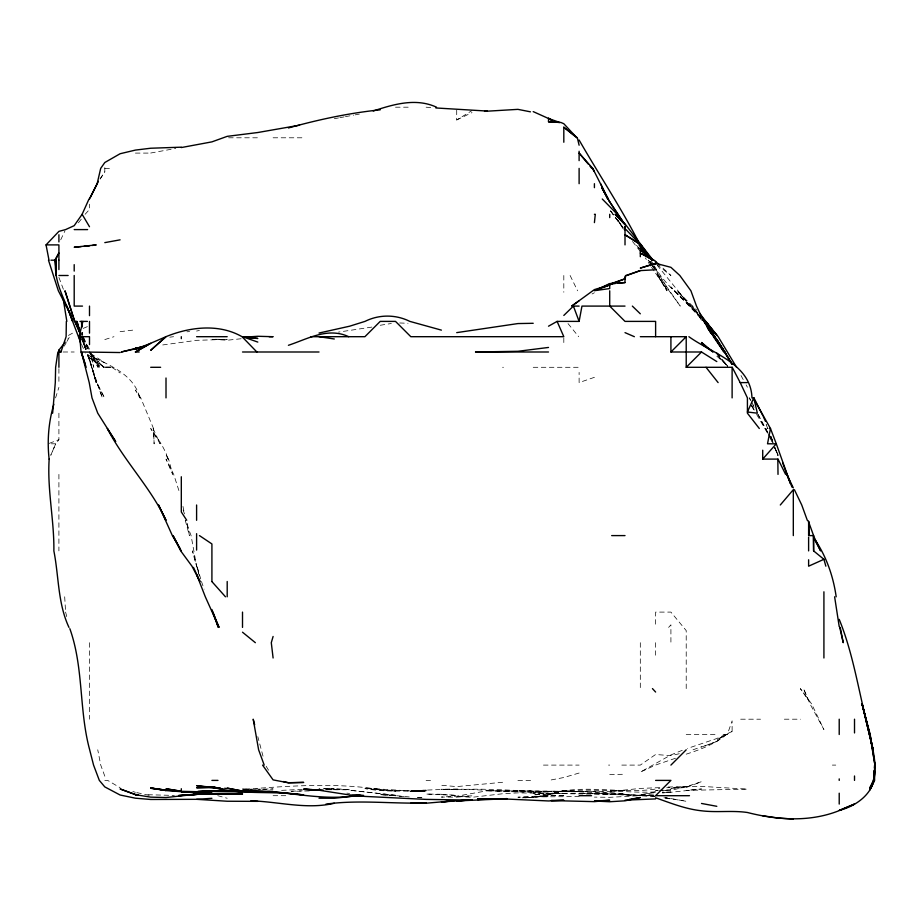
<?xml version="1.0" encoding="UTF-8"?>
<svg xmlns="http://www.w3.org/2000/svg" width="921" height="921" viewBox="0 0 921 921"><rect width="100%" height="100%" fill="white"/><g stroke="black" fill="none" stroke-linecap="round" stroke-linejoin="round"><path stroke-width="0.69" stroke-dasharray="4.61 3.45" d="M82.004 335.302L82.176 332.516M55.559 397.895L58.909 387.373M60.717 239.817L64.954 230.872M64.286 346.112L66.289 342.577M66.957 341.403L69.628 336.695L67.843 338.928M100.216 178.962L104.81 171.859L104.81 164.859M100.009 178.962L104.81 171.859M78.4 222.836L81.762 218.565M58.909 413.195L58.909 439.708L55.697 443.795L50.77 455.273L55.697 443.795L49.366 443.795M668.623 627.397L670.914 624.818L670.914 642.697M85.112 214.294L89.498 209.447L89.498 204.22M686.214 754.172C700.409 749.533 714.765 744.237 726.347 734.498L716.814 739.782L732.114 731.47L716.814 738.515L687.492 748.439M716.814 741.474L701.514 747.058L716.814 741.451L726.347 734.498M456.712 110.14L456.712 119.972L472.013 110.566M68.43 335.428L74.198 332.251M592.053 293.983L594.413 292.751M456.712 119.972L472.013 112.581M83.132 328.44L89.498 325.723M682.254 750.316L670.914 754.921L640.314 772.12L655.441 765.098L676.014 758.075M686.214 787.513L686.214 786.626L670.914 788.399L686.214 787.513L701.514 781.676L686.214 786.718L666.735 787.754M49.308 443.346L58.909 439.708M693.029 749.798L701.514 746.747M594.413 377.322L579.113 382.595L579.113 372.418M104.81 339.573L113.962 336.695M579.113 773.03L563.813 777.52L548.801 780.398M686.214 786.626L670.914 790.402L659.781 790.425M679.261 753.735L670.914 755.657L655.614 754.495L640.314 765.098L621.744 765.098M640.314 795.456L655.614 791.91C619.937 793.706 583.557 785.429 548.513 794.443C584.639 782.804 622.941 795.376 659.781 788.318M371.865 327.082L338.479 332.101M150.699 153.036L175.738 148.442M196.599 331.042L199.385 330.489M655.614 791.91L640.314 794.811L655.614 793.937M334.311 118.705L338.479 117.934M339.872 117.681L344.051 116.898M345.433 116.645L353.779 115.113M355.172 114.86L359.351 114.1M380.212 325.263L391.333 323.501M659.781 787.651L640.314 788.411L609.714 791.6L487.313 790.759L456.712 796.205L441.412 797.056L456.712 797.172L472.013 795.848L456.712 796.446L472.013 797.298L502.613 793.752L517.913 792.866L625.014 794.685M662.567 790.897L670.914 789.734L659.781 790.241M662.567 793.027L670.914 791.933L662.567 792.187M169.786 337.178L173.562 336.695M120.098 331.675L135.41 329.81M241.118 338.744L227.199 340.24L211.911 339.25L227.199 339.365L196.599 340.333L160.438 345.26M502.613 782.274L456.712 786.603L441.412 785.279M302.318 789.366L278.672 790.494M426.112 790.057L410.812 791.139L426.112 791.553L380.212 789.896L395.512 791.093L364.912 788.595C395.466 794.063 426.066 788.744 456.712 789.481L441.412 789.274L456.712 789.009L487.313 790.241M327.358 789.746L349.612 789.654L324.572 789.654L349.612 789.815L334.311 788.491L324.572 788.629M637.24 795.813L609.714 797.321L594.413 797.102M186.871 331.802L189.645 331.583M261.978 789.804L273.1 788.952L242.511 789.32M524.866 797.839L548.513 796.274L533.213 796.918L579.113 796.584M248.071 789.758L242.511 789.447C288.273 786.039 334.45 782.355 380.212 789.55L364.912 788.088L410.812 790.989L426.112 790.874L410.812 791.323L426.112 790.322L410.812 791.323M668.128 787.029L701.514 786.384L747.415 789.147L686.214 790.368L701.514 788.998L670.914 792.29L662.567 792.348M522.08 797.851L533.213 797.206L517.913 797.195L544.656 795.698L563.813 790.448L545.992 795.698L526.259 797.805M309.272 790.932L291.186 791.346M658.4 790.299L655.614 790.425L658.4 790.425M291.186 791.254L302.318 790.794M609.714 774.526L625.014 774.25M456.712 789.734C492.528 787.605 528.044 792.474 563.813 791.381L548.513 791.484L579.113 791.818L625.014 793.96C579.205 788.929 533.213 792.854 487.313 790.598L517.913 791.012M147.924 794.731L174.357 795.433M395.512 107.193L410.812 107.193M228.592 137.793L257.811 137.793M273.1 137.793L303.711 137.793M135.41 153.093L150.48 153.093M104.81 168.393L110.451 168.393M63.077 351.995L74.198 351.995M89.498 352.812L103.497 367.295L104.81 367.295L89.498 357.544L100.619 367.295L89.498 351.995L98.017 367.295L89.936 351.995L93.758 367.295L91.029 353.388M502.613 367.295L503.442 367.295M533.213 367.295L579.113 367.295M140.74 397.895L135.41 390.044L139.842 397.895L140.74 397.895L153.519 428.495L154.118 443.795L153.519 428.495M168.589 459.095L166.01 454.732L167.806 459.095L168.589 459.095L172.664 474.396L166.01 459.095L173.701 474.396L179.445 492.263M740.68 719.197L760.527 719.197M784.347 719.197L800.533 719.197M686.214 734.498L716.814 734.498M723.123 734.498L727.314 734.498L732.114 720.844L732.114 731.124M543.459 765.098L579.113 765.098M608.539 765.098L609.714 765.098M832.365 765.098L835.761 765.098M104.81 780.398L107.676 780.398L120.098 787.708M426.112 780.398L430.51 780.398M517.913 780.398L533.213 780.398M273.1 795.698L287.905 795.698M487.313 790.805L563.813 793.603L533.213 792.9L548.513 793.418L594.413 793.672L655.614 796.124M324.572 788.802L334.311 788.963L319.011 788.514M625.014 794.765L654.301 795.698L594.413 793.326L655.614 796.584M399.679 322.983L408.026 323.271M242.511 788.848L260.585 789.723M417.766 797.563L421.933 797.793L417.766 797.598L420.552 797.851M224.425 787.985L227.199 788.157M403.859 796.7L380.212 794.155L409.465 796.953M426.112 107.193L431.673 107.63M224.425 788.514L227.199 788.779M346.826 793.142L349.612 793.418M665.353 797.828L686.214 801.282L666.735 797.851M663.96 797.736L670.914 798.968L665.353 797.931M136.792 792.59L150.699 795.675M217.747 795.698L227.199 798.265M132.854 791.519L135.41 792.29M104.81 367.295L89.498 358.004L85.63 352.996M90.684 353.583L104.81 362.747L89.498 355.748C109.196 364.774 134.155 374.444 139.842 397.895M111.959 367.295L120.098 372.97M656.708 264.477L670.914 275.494L661.739 267.021M716.814 356.174L728.189 366.362M700.57 318.01L670.914 286.972L697.485 313.082M674.23 290.794L686.214 301.938M700.593 316.893C685.282 299.578 665.469 286.5 654.244 265.674M700.593 317.849L686.214 302.007L700.616 316.916M717.77 355.794L728.269 366.339M697.807 312.829L676.854 290.794L696.875 310.204M719.773 357.958L727.659 366.259M690.439 306.094L657.375 265.467M89.579 351.995L99.157 367.295L89.498 351.995L103.497 367.295M639.485 248.705L636.204 244.894L639.485 248.969M722.271 359.697L727.74 366.213M722.122 359.697L727.429 366.213M568.015 323.582L578.676 336.695M640.314 251.468L632.52 241.452M622.895 227.406L609.714 209.643L623.172 228.5M622.918 227.406L610.473 210.967M648.188 260.194L649.835 262.324M653.139 266.583L654.785 268.725M651.631 264.454L648.453 260.194L651.631 264.845M652.425 265.524L655.614 269.784M698.993 315.419L692.293 306.094L701.514 320.209M617.588 219.751L623.045 227.406M650.284 261.299L652.563 264.603M653.334 265.709L654.854 267.907M652.425 266.008L654.025 268.333M655.614 273.238L668.001 290.794L657.571 275.494L666.85 290.794L656.316 271.902L680.251 306.094L669.083 290.794L655.614 269.013M650.79 266.123L645.333 257.926M651.584 267.309L654.002 270.866M617.6 220.177L623.08 228.42M649.685 261.357L651.907 264.868M652.655 266.031L654.129 268.368M651.492 261.288L653.553 264.569M751.766 406.173L754.667 410.858M266.146 766.249L268.932 770.842M756.578 414.323L767.792 433.595M747.415 387.211L746.114 384.886M751.432 405.113L754.783 410.881M751.651 405.689L754.483 410.697M741.025 375.538L744.191 381.421M758.11 414.427L768.149 433.204M83.443 337.949L89.498 349.266M768.77 434.378L773.145 442.621M757.833 414.346L767.93 433.595M749.176 397.895L750.408 400.244M752.883 404.952L754.126 407.312M770.048 437.417L772.178 442.517M749.533 397.895L750.845 400.439M751.513 401.717L754.149 406.817M768.575 434.873L772.5 442.517M82.476 337.961L88.865 350.59M570.111 275.494L577.594 290.794M767.607 432.317L765.777 428.495L768.102 433.595M774.515 447.56L778.015 455.078M153.047 428.495L160.139 443.795L150.699 428.495L161.21 443.795L166.01 452.982L167.806 459.095M81.497 344.339L83.823 349.439M82.775 336.695L88.381 349.439M83.281 336.695L88.462 349.439M774.803 447.756L778.015 455.688L775.045 447.756M81.819 339.239L85.734 349.439L81.578 336.695L86.298 349.439L81.888 337.972M58.909 277.417L63.445 289.459M770.704 436.14L773.087 442.517L771.084 436.14M770.67 436.14L773.018 442.517M104.81 776.207L100.746 765.098L97.753 749.798M183.141 510.096L184.522 513.918M89.498 359.8L87.173 353.296L102.358 397.895L96.843 382.595L104.51 397.895L96.601 382.595L87.046 353.33M201.469 581.496L204.105 589.152M81.578 336.695L85.883 349.439L82.015 337.972M89.498 359.881L96.486 382.595L87.702 353.18L96.026 382.595L89.498 359.098M200.72 578.952L197.002 566.196L198.625 573.15M83.235 337.972L86.597 349.439M263.015 756.176L257.811 736.639M65.598 612.097L67.003 617.657M199.339 575.936L192.454 550.896L196.599 566.196L191.084 535.596L185.282 520.296L189.369 535.596L187.055 521.689M182.98 506.389L184.027 511.949M82.51 332.516L82.752 335.302M64.689 596.796L65.518 610.704M81.808 332.516L81.877 335.302M686.214 688.597L686.214 630.597L670.914 612.097L655.614 612.097L655.614 627.397M655.614 642.697L655.614 655.211M640.314 642.697L640.314 688.597M563.813 275.494L563.813 292.222M563.813 337.961L563.813 343.015M89.498 642.697L89.498 719.197M58.909 368.688L58.909 382.595M58.909 474.396L58.909 550.896M548.513 791.346L533.213 791.761L517.913 790.655L548.513 791.346M625.014 790.586L609.714 790.886L625.014 790.621M594.413 793.695L579.113 793.522L594.413 793.695M441.412 794.27L426.112 794.052L456.712 795.422L441.412 794.27M579.113 791.461L563.813 790.966L579.113 791.461M563.813 795.698L533.213 794.409L563.813 795.698M395.512 795.652L380.212 794.65L395.512 795.698M395.512 795.284L349.612 790.241L395.512 795.284M686.214 300.718L677.442 290.794L686.214 300.822M811.597 703.897L800.326 688.597L808.615 700.409L803.492 688.597L809.985 703.897L823.915 729.547L811.597 703.897M778.015 454.594L774.768 447.399L778.015 454.594M767.7 428.495L766.203 424.535L767.7 428.495M85.757 349.439L81.969 339.239L85.699 349.439"/><path stroke-width="1.38" d="M874.317 770.67C876.815 791.3 857.324 806.013 839.215 810.365L854.515 804.056L839.215 810.618C809.87 822.338 777.474 820.151 747.415 812.495C732.16 810.273 716.791 812.69 701.514 810.791C685.558 809.087 670.638 803.066 655.614 797.793M50.954 260.194L56.02 260.194L55.79 275.494L55.387 260.194M66.347 321.394L66.116 336.695L60.947 351.995L58.909 351.995M56.02 260.194C52.727 282.206 66.254 301.271 72.678 321.394L66.842 306.094L80.369 341.795M49.17 459.095C47.132 489.811 54.293 520.169 53.867 550.896C58.898 576.396 57.747 603.416 68.971 627.397M874.282 770.67L873.638 780.398L869.815 787.916C879.843 771.925 872.866 751.72 869.919 734.498L869.815 734.106C859.224 695.954 854.228 656.27 839.215 619.361M874.466 767.884L874.651 765.098L874.236 780.398L869.815 789.953L874.616 780.398L874.466 770.67M52.624 413.195L55.295 382.595L55.628 367.295L57.885 351.995M594.413 222.606L595.3 214.294L594.413 214.294M548.513 326.195L557.101 321.394L579.113 321.394L581.968 306.094L625.014 306.094M80.726 343.648L79.114 336.695L82.89 321.394M53.844 404.273C48.56 421.991 47.075 440.733 49.124 459.095M604.74 286.65L625.014 278.798L625.9 275.494L640.314 270.601L655.614 269.772M273.1 636.469L271.292 642.697L273.1 657.997M49.009 260.194L46.05 244.894L58.909 231.367L65.564 229.594L74.198 225.668L82.13 214.294L89.015 198.994M753.758 397.895L747.415 411.998L757.373 413.195L753.758 397.895L751.973 397.895C750.891 363.726 712.083 353.422 688.885 336.695M90.108 197.716L98.42 181.322M89.498 198.994L97.154 183.693L100.688 168.393L104.81 162.51L120.098 153.738L135.41 150.088L150.699 148.235L181.31 147.176M55.306 260.194L58.909 253.01L54.834 260.194L55.813 267.148M58.909 367.295L58.909 350.084L65.161 342.267M780.294 504.996L793.315 489.696L793.315 535.596M778.015 474.396L777.831 459.095L762.715 459.095L776.288 443.795L770.474 428.495L753.85 399.069M625.9 275.494L625.014 276.45L625.014 282.563L618.06 283.265M670.914 336.695L670.914 351.995L686.214 336.695L686.214 367.295L732.114 367.295L732.114 397.895M686.214 367.295L701.514 351.995L716.814 361.573M670.914 765.098L686.214 749.798M563.813 315.431L573.403 306.094L579.113 306.094M579.113 300.764L571.699 306.094L594.413 289.597L609.714 285.003L609.714 288.561L594.413 290.702M139.186 351.995L135.41 351.995L150.699 343.268L166.01 336.695L150.699 350.302L166.01 336.66C189.772 326.943 218.864 323.386 242.027 336.695L256.89 351.995M135.41 351.995L150.699 343.337L135.41 349.209L141.776 347.39M606.168 286.12L609.714 284.117L625.014 278.798M348.691 336.695C327.795 326.932 307.879 338.87 288.411 345.294M603.497 287.156L609.714 284.117L615.274 283.553M596.958 289.597L609.714 283.587L625.014 282.563M825.861 566.196L823.915 559.312L808.615 566.196L808.615 559.772M596.958 289.827L609.714 285.003M626.821 275.494L640.314 270.601M655.614 263.625L640.314 268.08L655.614 263.302L670.914 267.332L679.825 275.494L690.911 290.794L696.495 306.094L701.514 316.755L723.929 351.995L713.441 336.695M288.411 127.973C318.459 119.603 349.163 113.007 380.212 109.829M373.258 110.981C393.647 104.315 415.739 97.661 436.519 107.193M319.011 333.045L349.612 326.207L364.981 321.394A50.229 50.229 0 0 1 409.845 321.394L441.412 330.132M145.138 346.054L121.261 351.995L142.364 347.309M456.712 332.631L517.913 323.57L533.213 323.294M104.81 242.626L120.098 239.84M299.532 125.21L257.811 132.52L227.199 136.354L211.911 141.869L181.31 147.556M334.311 803.25C306.739 809.789 278.649 801.604 250.857 800.821M629.181 799.44L640.314 797.517L625.014 800.821L609.714 801.742L594.413 801.017L598.581 800.81M548.513 347.447L517.913 351.292L475.489 351.995L548.513 351.995M92.181 245.47L96.21 244.894L74.198 247.231L81.152 246.598M250.857 337.523L255.025 337.086M484.527 111.349L517.913 109.357L530.427 111.821M483.134 798.991L477.573 799.52L506.78 798.726L456.712 800.936L472.013 799.854L441.412 801.949L453.926 800.81L426.112 803.216L410.812 803.216L426.112 802.939C392.737 804.056 359.317 799.566 325.965 804.114M83.938 246.356L89.498 245.849M502.613 799.152L487.313 799.129L506.78 798.783M625.014 800.165L655.614 798.91M360.836 795.295L334.311 798.277L319.011 798.196M184.085 795.272L178.616 795.629L196.599 794.397L186.871 795.076M481.741 798.979L477.573 799.278L485.92 798.944L477.573 799.382L497.052 798.968M506.78 798.588L502.613 798.864L548.513 800.959L563.813 800.234L551.299 800.464M69.835 628.675C83.719 667.506 78.964 709.769 89.498 749.153L93.562 765.098L99.33 780.398L104.81 786.914L120.098 795.007L135.41 798.196L150.699 799.474L196.599 799.324L211.911 798.311M357.981 795.284C328.141 800.556 298.657 793.856 268.932 791.611M243.823 337.236L257.811 336.28L272.616 336.695M197.992 791.507L211.911 790.713L196.599 791.68L181.31 791.312L166.01 788.779L181.31 791.231L166.01 790.08L174.357 790.402M357.958 795.249L349.612 795.698L363.519 795.364M359.167 795.272L351.983 795.629L363.473 795.698L357.958 795.295M602.76 800.602L609.714 800.245L594.413 801.638L551.299 800.579M221.639 790.678L211.911 790.909L227.199 790.713M197.992 791.576L239.725 791.243M267.539 791.553L273.1 791.507L242.511 791.093L227.199 788.134L242.511 791.081L263.371 791.6M138.185 794.765L135.41 794.777L138.162 794.938M74.198 229.594L87.622 229.594M625.014 229.594L624.323 229.594L625.014 226.405L625.014 244.894M46.05 244.894L58.909 244.894L58.909 260.01M58.909 275.494L68.142 275.494M82.499 306.094L74.198 306.094L74.198 275.494M79.943 321.394L87.403 321.394M79.114 336.695L89.498 336.695L89.498 344.581M196.599 336.695L227.199 336.695M269.128 336.695L273.1 336.695M310.987 336.695L364.912 336.695L380.212 321.394L395.512 321.394L410.812 336.695L563.813 336.695L557.101 321.394M640.314 336.695L686.214 336.695M115.551 441.447L97.753 413.195L92.008 397.895L89.222 382.595L81.405 351.995L120.098 352.536M242.511 351.995L319.011 351.995M670.914 351.995L701.514 351.995M105.604 367.295L110.589 367.295M150.699 367.295L160.634 367.295M732.23 367.295L740.196 382.595L747.415 382.595M769.265 428.495L770.474 428.495L767.527 443.795L776.288 443.795L790.391 483.318M611.682 535.596L625.014 535.596M823.915 559.312L813.611 550.896L813.588 535.596L809.237 535.596L808.615 521.413L807.303 520.296L801.742 504.996L794.409 489.696M211.911 780.398L217.978 780.398M655.614 780.398L670.914 780.398L655.614 795.698L689.472 795.698M579.113 795.698L591.558 795.698M255.025 791.243L242.511 791.081L273.1 791.715L303.711 794.961C273.261 790.356 241.532 795.652 211.911 786.81L223.032 789.009M257.811 791.646L273.1 791.738M257.811 801.362L227.199 801.235L196.599 799.324M257.811 792.014L227.199 791.081M312.058 789.55L303.711 789.378L319.011 790.114L303.711 789.228L319.011 790.218L349.612 794.973L364.912 796.412L426.112 799.393L472.013 800.107M178.524 795.56C199.776 794.132 221.178 792.693 242.511 794.132L211.911 793.695L242.511 793.315L196.599 794.201L166.01 797.528L150.699 797.137L135.41 794.673L120.098 788.963L135.41 794.478L138.162 794.696M487.313 111.073L435.852 107.964M533.213 111.614L548.513 118.498L548.513 121.768L560.958 122.493L563.813 123.725L576.845 137.793L563.813 127.225L563.813 142.248M216.078 787.478L196.599 787.731L211.911 787.317L220.246 788.123L196.599 785.671L223.032 789.159M193.824 792.474L211.911 792.923L181.31 791.715L191.038 792.313M548.513 121.768L559.899 122.493L548.513 118.498L551.794 120.49M793.315 819.068L778.015 818.009L762.715 815.776M181.31 791.715L196.599 792.808L166.01 790.586L150.699 787.904L166.01 790.46L150.699 788.261L161.831 789.412M249.464 337.834L257.811 338.456L243.904 336.879M319.011 789.7L323.179 790.091M172.964 790.678L177.131 791.197L174.357 790.771M319.011 336.695L334.311 338.986M701.514 803.457L716.814 806.312M283.392 781.549L288.411 782.712L303.711 782.413L288.411 782.804L273.1 779.891L262.566 765.098M242.511 336.695L257.811 342.082M625.014 332.631L634.373 336.695M623.563 222.986L609.714 201.849L625.014 224.701L615.09 214.294L625.014 223.907L653.047 260.194L640.314 253.068L654.083 260.194L659.689 265.144M640.314 244.284L625.014 234.751L640.314 244.537L626.027 229.594M548.513 118.118L551.794 120.306M199.454 535.596L211.911 543.943L211.911 581.496M701.514 344.097L713.084 351.995L701.514 342.497L706.729 347.252M563.813 127.225L577.329 137.793L579.113 145.219M242.511 632.209L255.359 642.697M653.012 260.194L640.314 249.556L644.435 253.425M646.496 255.359L649.593 258.26M718.115 382.595L706.027 367.295M58.909 350.084L60.947 351.995M632.347 306.094L640.314 313.808M701.514 317.066L716.814 335.348L701.514 316.674M652.448 688.597L655.614 692.028M602.265 198.994L617.289 214.294L625.014 224.597M699.661 313.29L712.808 330.812M211.911 581.612L225.472 596.796M649.904 258.156L638.967 244.894M588.174 164.019L579.113 153.093L592.733 168.393L609.714 202.033L601.827 187.516M589.993 166.206L591.8 168.393M644.688 252.469L640.314 246.943L640.314 256.717M646.438 254.668L648.188 256.878M759.307 428.495L747.415 413.195L747.415 397.895L740.196 382.595M709.769 331.226L713.913 336.695L706.925 326.863M705.256 323.582L714.684 336.695L702.17 318.781L716.814 339.412L732.114 364.025M640.567 244.894L652.091 260.194L640.602 244.894L649.351 256.913M712.889 331.226L705.808 321.394L718.184 336.695L736.593 367.295M640.843 244.894L650.18 258.007M704.162 321.394L724.792 351.995L732.114 364.348L716.814 339.63L724.873 351.995M707.835 328.452L711.035 333.16M186.733 520.296L181.31 511.961L181.31 476.756M115.632 441.447L107.331 428.495C124.036 460.937 150.48 487.232 166.01 520.296L158.562 504.996L172.354 535.596L181.31 550.896M814.59 539.13C826.333 556.319 833.275 576.247 836.187 596.796M82.13 214.294L89.498 226.739M602.081 188.402L608.079 198.994L601.781 187.216M193.456 567.382L199.995 581.496L191.971 566.196L180.723 550.896L173.056 535.596L180.032 548.548M638.299 241.36C620.317 206.534 598.569 173.931 579.113 140.027M71.458 316.122L58.357 290.794L48.479 260.194M814.337 539.13L820.634 550.896L813.381 535.596L813.611 550.896M753.942 397.895L762.715 415.313M778.015 459.095L785.613 474.396M786.822 474.396L793.315 487.877M600.619 183.693L607.664 198.994M80.691 334.139L76.259 321.394L80.691 334.139L74.198 319.622L64.977 290.794L74.198 320.094L80.346 334.139M763.256 416.442L765.432 421.265M786.764 474.396L790.402 483.318M211.911 609.529L218.335 627.397L212.797 612.097L219.06 627.397L205.314 596.796L196.599 574.485M791.991 487.151L782.608 462.918M573.403 306.094L579.113 321.394M264.212 765.098L258.617 749.798L253.206 719.197L254.657 724.769M808.615 521.873L813.588 535.596M86.194 367.295L81.048 351.995L79.793 336.695L80.576 340.862M81.405 351.995L84.997 363.473M80.415 332.872L76.961 321.394L80.495 335.302M865.763 719.197L873.108 749.798L862.01 703.897L870.184 734.498L874.95 765.098L869.815 734.498L862.125 703.897L873.073 749.798M839.71 627.397L843.245 642.697L840.228 627.397M63.261 299.141L66.842 321.394M869.815 734.498L872.924 749.798M839.215 626.637L834.622 596.796M64.47 301.915L64.838 306.094M82.027 326.955L81.543 321.394L81.681 326.955M854.515 719.197L854.515 732.943M854.515 775.989L854.515 780.398M839.215 719.197L839.215 734.498M839.215 778.89L839.215 780.398M839.215 793.2L839.215 804.079M823.915 591.8L823.915 657.997M808.615 521.413L808.615 535.596M808.615 537.196L808.615 550.896M762.715 450.196L762.715 459.095M655.614 261.38L655.614 264.235M655.614 336.695L655.614 321.394L625.014 321.394L609.714 306.094L609.714 290.794M609.714 214.294L609.714 217.609M594.413 183.693L594.413 187.665M579.113 151.251L579.113 160.634M579.113 168.393L579.113 183.693M242.511 612.097L242.511 627.397M227.199 581.496L227.199 596.796M196.599 504.996L196.599 520.296M196.599 533.685L196.599 550.09M181.31 336.695L181.31 338.64M181.31 788.71L181.31 790.667M166.01 378.001L166.01 397.895M89.498 306.094L89.498 315.661M89.498 321.394L89.498 333.149M74.198 264.649L74.198 271.085M58.909 234.763L58.909 241.947M58.909 260.194L58.909 269.577M253.056 336.695L247.784 337.65L253.056 336.695M142.364 347.171L135.41 348.161L142.364 347.113M719.543 356.45L716.814 353.192L719.462 356.45M594.413 171.341L592.399 168.393L594.413 171.456"/></g></svg>
